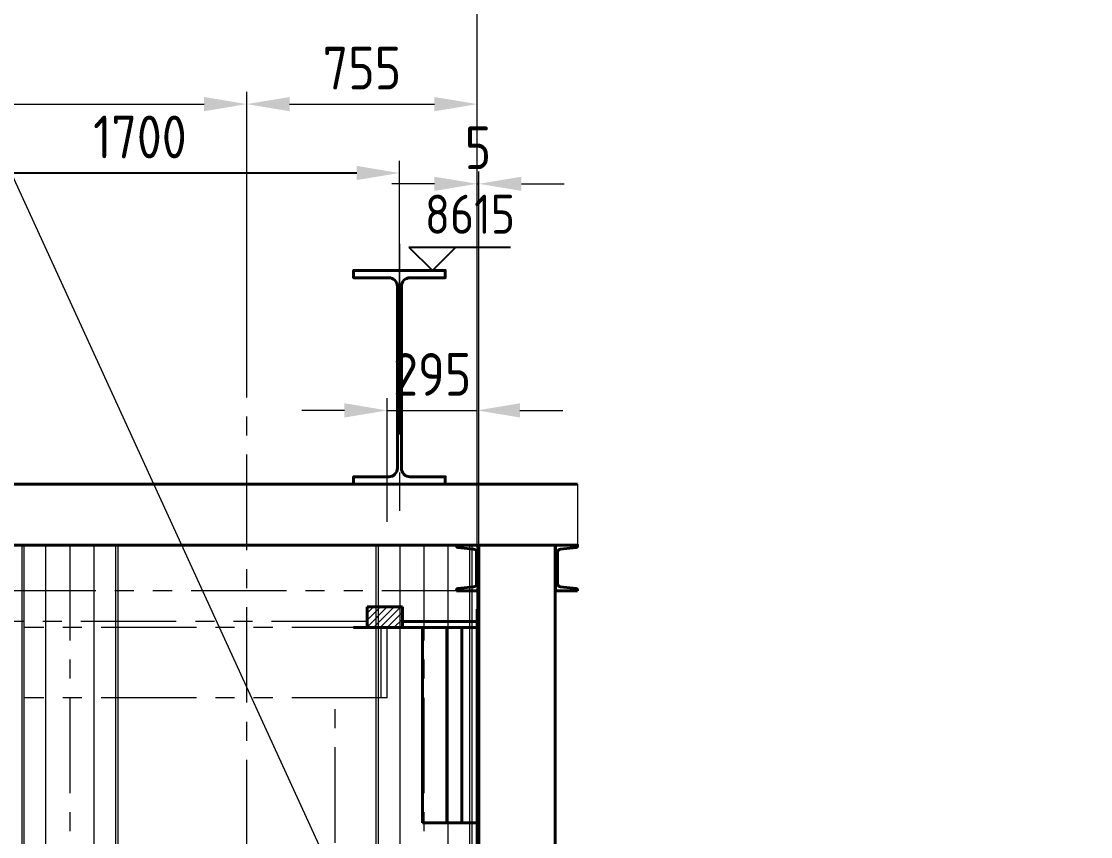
# Model space of a CAD drawing. Header units: millimetres. Extents: x 52110 to 400893, y -153728 to 31997.
# Drawn here: x 188386 to 191889, y -142136 to -139464 of the extents above; entities that cross this region are included whole.
import ezdxf

# ---------------------------------------------------------------- set-up
doc = ezdxf.new("R2010")
doc.units = ezdxf.units.MM
doc.header["$LTSCALE"] = 500
doc.linetypes.add('CENTER', pattern=[2, 1.25, -0.25, 0.25, -0.25])
doc.linetypes.add('PHANTOM2', pattern=[1.25, 0.625, -0.125, 0.125, -0.125, 0.125, -0.125])
for name, color, linetype, lineweight in [('2D', 4, 'PHANTOM2', 20), ('BIAOZHU', 3, 'Continuous', 25), ('POU', 4, 'Continuous', 20), ('SHI', 7, 'Continuous', 40), ('WEN', 3, 'Continuous', 20), ('ZHONG', 1, 'CENTER', 20)]:
    doc.layers.add(name, color=color, linetype=linetype, lineweight=lineweight)
doc.styles.add('GB', font='gbenor.shx', dxfattribs={"bigfont": 'gbcbig.shx'})
doc.dimstyles.new('ISO-25$0', dxfattribs={"dimscale": 40, "dimtxt": 3.5, "dimasz": 3.5, "dimexe": 1, "dimexo": 0.2, "dimgap": 1.2, "dimtad": 1, "dimtoh": 1, "dimdec": 1, "dimzin": 9, "dimdsep": 46, "dimtxsty": 'GB', "dimcen": 0, "dimclrd": 3, "dimclre": 3, "dimclrt": 256, "dimadec": 0, "dimazin": 2, "dimtfac": 1, "dimtdec": 1, "dimtix": 1, "dimtmove": 0, "dimatfit": 3, "dimldrblk": 'DOTSMALL', "dimfxl": 0, "dimlwd": -1, "dimlwe": 20, "dimarcsym": 0})

# ---------------------------------------------------------------- blocks, each defined once
blk = doc.blocks.new('dl')
at = {"layer": 'SHI'}
blk.add_lwpolyline([(168935.8, 74025.5), (169085.8, 74025.5), (169085.8, 74049.5), (168970.3, 74049.5, -0.414214), (168942.3, 74077.5), (168942.3, 74673.5, -0.414214), (168970.3, 74701.5), (169085.8, 74701.5), (169085.8, 74725.5), (168935.8, 74725.5), (168785.8, 74725.5), (168785.8, 74701.5), (168901.3, 74701.5, -0.414214), (168929.3, 74673.5), (168929.3, 74077.5, -0.414214), (168901.3, 74049.5), (168785.8, 74049.5), (168785.8, 74025.5)], format="xyb", close=True, dxfattribs=at)
at = {"layer": 'ZHONG'}
blk.add_line((168935.8, 74813), (168935.8, 73934.6), dxfattribs=at)
blk = doc.blocks.new('*D366')
at = {"layer": 'BIAOZHU', "color": 3, "linetype": 'ByBlock', "lineweight": 20}
for p, q in [((187924.5, -140385.3), (187924.5, -139921.3)), ((189624.5, -140535.3), (189624.5, -139921.3))]:
    blk.add_line(p, q, dxfattribs=at)
at = {"layer": 'BIAOZHU', "color": 3, "linetype": 'ByBlock'}
blk.add_line((188064.5, -139961.3), (189484.5, -139961.3), dxfattribs=at)
at = {"layer": 'BIAOZHU', "color": 3}
for points in [[(188064.5, -139938), (188064.5, -139984.6), (187924.5, -139961.3)], [(189484.5, -139938), (189484.5, -139984.6), (189624.5, -139961.3)]]:
    blk.add_solid(points, dxfattribs=at)
at = {"layer": 'Defpoints', "color": 0}
for p in [(189624.5, -139961.3), (187924.5, -140393.3), (189624.5, -140543.3)]:
    blk.add_point(p, dxfattribs=at)
at = {"layer": 'BIAOZHU', "insert": (188774.5, -139843.3), "char_height": 140, "attachment_point": 5, "style": 'GB'}
blk.add_mtext('1700', dxfattribs=at)
blk = doc.blocks.new('_DotSmall')
at = {"color": 0, "linetype": 'ByBlock', "const_width": 0.5}
blk.add_lwpolyline([(-0.0625, 0, 1), (0.0625, 0, 1)], format="xyb", close=True, dxfattribs=at)
blk = doc.blocks.new('*D367')
at = {"layer": 'Defpoints', "color": 0}
for p in [(189879.5, -139735.6), (189124.5, -140417.5), (189879.5, -140417.5)]:
    blk.add_point(p, dxfattribs=at)
at = {"layer": 'WEN', "color": 3, "linetype": 'ByBlock', "lineweight": 20}
for p, q in [((189124.5, -140409.5), (189124.5, -139695.6)), ((189879.5, -140409.5), (189879.5, -139695.6))]:
    blk.add_line(p, q, dxfattribs=at)
at = {"layer": 'WEN', "color": 3, "linetype": 'ByBlock'}
blk.add_line((189264.5, -139735.6), (189739.5, -139735.6), dxfattribs=at)
at = {"layer": 'WEN', "color": 3}
for points in [[(189264.5, -139712.3), (189264.5, -139759), (189124.5, -139735.6)], [(189739.5, -139712.3), (189739.5, -139759), (189879.5, -139735.6)]]:
    blk.add_solid(points, dxfattribs=at)
at = {"layer": 'WEN', "insert": (189502, -139617.6), "char_height": 140, "attachment_point": 5, "style": 'GB'}
blk.add_mtext('755', dxfattribs=at)
blk = doc.blocks.new('*D368')
at = {"layer": 'Defpoints', "color": 0}
for p in [(189884.5, -139996.7), (189879.5, -141430.8), (189884.5, -141430.8)]:
    blk.add_point(p, dxfattribs=at)
at = {"layer": 'WEN', "color": 3, "linetype": 'ByBlock', "lineweight": 20}
for p, q in [((189879.5, -141422.8), (189879.5, -139956.7)), ((189884.5, -141422.8), (189884.5, -139956.7))]:
    blk.add_line(p, q, dxfattribs=at)
at = {"layer": 'WEN', "color": 3, "linetype": 'ByBlock'}
for p, q in [((189739.5, -139996.7), (189599.5, -139996.7)), ((189879.5, -139996.7), (189884.5, -139996.7)), ((190024.5, -139996.7), (190164.5, -139996.7))]:
    blk.add_line(p, q, dxfattribs=at)
at = {"layer": 'WEN', "color": 3}
for points in [[(189739.5, -139973.4), (189739.5, -140020), (189879.5, -139996.7)], [(190024.5, -139973.4), (190024.5, -140020), (189884.5, -139996.7)]]:
    blk.add_solid(points, dxfattribs=at)
at = {"layer": 'WEN', "insert": (189882, -139878.7), "char_height": 140, "attachment_point": 5, "style": 'GB'}
blk.add_mtext('5', dxfattribs=at)
blk = doc.blocks.new('正标高')
at = {"layer": 'BIAOZHU'}
for p, q in [((-2.4, 2.4), (8, 2.4)), ((-2.4, 2.4), (0, 0)), ((2.4, 2.4), (0, 0))]:
    blk.add_line(p, q, dxfattribs=at)
at = {"layer": 'BIAOZHU', "style": 'GB'}
blk.add_attdef('1000', (-0.7624, 3.76), '', height=4, dxfattribs=at)
at = {"layer": 'BIAOZHU', "style": 'GB', "flags": 10}
blk.add_attdef('+', (-3.12, 3.76), '', height=4, dxfattribs=at)
blk = doc.blocks.new('*D369')
at = {"layer": 'Defpoints', "color": 0}
for p in [(189879.5, -140739.3), (189584.5, -141112.7), (189879.5, -141162.7)]:
    blk.add_point(p, dxfattribs=at)
at = {"layer": 'WEN', "color": 3, "linetype": 'ByBlock', "lineweight": 20}
for p, q in [((189584.5, -141104.7), (189584.5, -140699.3)), ((189879.5, -141154.7), (189879.5, -140699.3))]:
    blk.add_line(p, q, dxfattribs=at)
at = {"layer": 'WEN', "color": 3, "linetype": 'ByBlock'}
for p, q in [((189444.5, -140739.3), (189304.5, -140739.3)), ((189584.5, -140739.3), (189879.5, -140739.3)), ((190019.5, -140739.3), (190159.5, -140739.3))]:
    blk.add_line(p, q, dxfattribs=at)
at = {"layer": 'WEN', "color": 3}
for points in [[(189444.5, -140715.9), (189444.5, -140762.6), (189584.5, -140739.3)], [(190019.5, -140715.9), (190019.5, -140762.6), (189879.5, -140739.3)]]:
    blk.add_solid(points, dxfattribs=at)
at = {"layer": 'WEN', "insert": (189732, -140621.3), "char_height": 140, "attachment_point": 5, "style": 'GB'}
blk.add_mtext('295', dxfattribs=at)
blk = doc.blocks.new('*D381')
at = {"layer": 'Defpoints', "color": 0}
for p in [(189879.5, -139416.5), (189879.5, -139970), (168399.5, -141430.8)]:
    blk.add_point(p, dxfattribs=at)
at = {"layer": 'WEN', "color": 3, "linetype": 'ByBlock', "lineweight": 20}
for p, q in [((168399.5, -141422.8), (168399.5, -139376.5)), ((189879.5, -139962), (189879.5, -139376.5))]:
    blk.add_line(p, q, dxfattribs=at)
at = {"layer": 'WEN', "color": 3, "linetype": 'ByBlock'}
blk.add_line((168539.5, -139416.5), (189739.5, -139416.5), dxfattribs=at)
at = {"layer": 'WEN', "color": 3}
for points in [[(168539.5, -139393.2), (168539.5, -139439.9), (168399.5, -139416.5)], [(189739.5, -139393.2), (189739.5, -139439.9), (189879.5, -139416.5)]]:
    blk.add_solid(points, dxfattribs=at)
at = {"layer": 'WEN', "insert": (179139.5, -139293.9), "char_height": 140, "attachment_point": 5, "style": 'GB'}
blk.add_mtext('21480（砌体尺寸）', dxfattribs=at)
blk = doc.blocks.new('*D383')
at = {"layer": 'Defpoints', "color": 0}
for p in [(189124.5, -139735.6), (189124.5, -139735.6), (169044.5, -140045.6)]:
    blk.add_point(p, dxfattribs=at)
at = {"layer": 'WEN', "color": 3, "linetype": 'ByBlock', "lineweight": 20}
for p, q in [((169044.5, -140037.6), (169044.5, -139695.6)), ((189124.5, -139727.6), (189124.5, -139695.6))]:
    blk.add_line(p, q, dxfattribs=at)
at = {"layer": 'WEN', "color": 3, "linetype": 'ByBlock'}
blk.add_line((169184.5, -139735.6), (188984.5, -139735.6), dxfattribs=at)
at = {"layer": 'WEN', "color": 3}
for points in [[(169184.5, -139712.3), (169184.5, -139759), (169044.5, -139735.6)], [(188984.5, -139712.3), (188984.5, -139759), (189124.5, -139735.6)]]:
    blk.add_solid(points, dxfattribs=at)
at = {"layer": 'WEN', "insert": (179084.5, -139610.7), "char_height": 140, "attachment_point": 5, "style": 'GB'}
blk.add_mtext('20080(炉子有效长度）', dxfattribs=at)
blk = doc.blocks.new('A$C057B138B')
at = {"layer": 'WEN'}
for p, q in [((545.3, 841.2), (545.3, -3714.8)), ((552.3, 841.2), (552.3, -3714.8)), ((623.3, 841.2), (623.3, -3714.8)), ((781.3, 841.2), (781.3, -3714.8)), ((852.3, 841.2), (852.3, -3714.8)), ((859.3, 841.2), (859.3, -3714.8))]:
    blk.add_line(p, q, dxfattribs=at)
at = {"layer": 'ZHONG', "color": 1, "ltscale": 0.5}
blk.add_line((702.3, 841.2), (702.3, -3714.8), dxfattribs=at)
blk = doc.blocks.new('A$C74004488')
at = {"layer": 'WEN'}
for p, q in [((0, 4556), (314, 4556)), ((0, 0), (314, 0))]:
    blk.add_line(p, q, dxfattribs=at)
blk.add_blockref('A$C057B138B', (-545.3, 3714.8), dxfattribs=at)

msp = doc.modelspace()

# ---------------------------------------------------------------- hatches: boundary and pattern name
at = {"layer": 'POU'}
h = msp.add_hatch(dxfattribs=at)
h.set_pattern_fill('ANSI31', color=256, scale=5, style=0)
h.set_pattern_definition([(45, (-6e-11, -214695.768), (-11.2253202, 11.2253202), [])])
h.paths.add_polyline_path([(189518.50201, -141382.81033), (189518.50201, -141450.81033), (189634.50201, -141450.81033), (189634.50201, -141382.81033)])

# ---------------------------------------------------------------- linework, layer by layer
at = {"layer": '2D'}
for p, q in [((189879.50201, -141330.81033), (168689.50201, -141330.81033)), ((189518.50201, -141430.81033), (168393.50201, -141430.81033)), ((189584.50201, -141450.81033), (168689.50201, -141450.81033)), ((189584.50201, -141680.81033), (168689.50201, -141680.81033)), ((189414.50201, -145280.81033), (189414.50201, -141680.81033))]:
    msp.add_line(p, q, dxfattribs=at)
at = {"layer": 'SHI', "linetype": 'Continuous'}
for p, q in [((168143.50201, -140980.81033), (190208.50201, -140980.81033)), ((168143.50201, -141180.81033), (190208.50201, -141180.81033)), ((189634.50201, -141382.81033), (189518.50201, -141382.81033)), ((189518.50201, -141382.81033), (189518.50201, -141450.81033)), ((189885.50201, -141390.81033), (189879.50201, -141390.81033)), ((189474.50201, -141450.81033), (189879.50201, -141450.81033)), ((189879.50201, -141430.81033), (189634.50201, -141430.81033))]:
    msp.add_line(p, q, dxfattribs=at)
at = {"layer": 'SHI'}
for p, q in [((190135.50201, -141180.81033), (189734.50201, -141180.81033)), ((189884.50201, -141180.81033), (189884.50201, -145746.81731)), ((190134.50201, -141180.81033), (190134.50201, -145746.81731)), ((189634.50201, -141450.81033), (189634.50201, -141382.81033)), ((189879.50201, -145731.81731), (189879.50201, -141390.81033)), ((189700.50201, -142090.81033), (189700.50201, -141450.81033)), ((189779.50201, -142090.81033), (189779.50201, -141450.81033)), ((189829.50201, -142090.81033), (189829.50201, -141450.81033)), ((189879.50201, -142090.81033), (189700.50201, -142090.81033))]:
    msp.add_line(p, q, dxfattribs=at)
for points in [[(189811.50201, -141330.81033), (189811.50201, -141328.08776, -0.3853135861), (189816.45474, -141322.61506), (189867.59656, -141317.50088, 0.3853135861), (189877.50201, -141306.55547), (189877.50201, -141205.06519, 0.3853135861), (189867.59656, -141194.11978), (189816.45474, -141189.0056, -0.3853135861), (189811.50201, -141183.5329), (189811.50201, -141180.81033), (189884.50201, -141180.81033), (189884.50201, -141330.81033)], [(190208.50201, -141330.81033), (190208.50201, -141328.08776, 0.3853135861), (190203.54929, -141322.61506), (190152.40747, -141317.50088, -0.3853135861), (190142.50201, -141306.55547), (190142.50201, -141205.06519, -0.3853135861), (190152.40747, -141194.11978), (190203.54929, -141189.0056, 0.3853135861), (190208.50201, -141183.5329), (190208.50201, -141180.81033), (190135.50201, -141180.81033), (190135.50201, -141330.81033)]]:
    msp.add_lwpolyline(points, format="xyb", close=True, dxfattribs=at)
at = {"layer": 'WEN'}
for p, q in [((161021.21724, -80327.36544), (194661.21724, -153727.79607)), ((190208.50201, -140980.81033), (190208.50201, -141180.81033)), ((188387.50201, -141180.81033), (188387.50201, -145736.81033)), ((188394.50201, -141180.81033), (188394.50201, -145736.81033)), ((188465.50201, -141180.81033), (188465.50201, -145736.81033)), ((188623.50201, -141180.81033), (188623.50201, -145736.81033)), ((188694.50201, -141180.81033), (188694.50201, -145736.81033)), ((188701.50201, -141180.81033), (188701.50201, -145736.81033)), ((189564.50201, -141680.81033), (189564.50201, -141450.81033)), ((189584.50201, -141680.81033), (189584.50201, -141450.81033))]:
    msp.add_line(p, q, dxfattribs=at)
at = {"layer": 'ZHONG', "color": 1, "ltscale": 0.5}
for p, q in [((189124.50201, -146696.81731), (189124.50201, -140367.517)), ((188544.50201, -141180.81033), (188544.50201, -145736.81033))]:
    msp.add_line(p, q, dxfattribs=at)

# ---------------------------------------------------------------- block references
at = {"layer": 'SHI'}
msp.add_blockref('dl', (20688.73611, -215006.27679), dxfattribs=at)
at = {"layer": 'WEN'}
ref = msp.add_blockref('正标高', (189732.41196, -140280.81033), dxfattribs=dict(at, xscale=32, yscale=32, zscale=32))
ref.add_attrib('1000', '8615', (189708.01516, -140160.49033), dxfattribs={"layer": 'BIAOZHU', "height": 128, "style": 'GB'})
msp.add_blockref('A$C74004488', (189547.50177, -145736.81029), dxfattribs=at)

# ---------------------------------------------------------------- dimensions: what is measured, and where the dimension line sits
at = {"layer": 'BIAOZHU'}
dim = msp.add_linear_dim(base=(189624.50201, -139961.31624), p1=(187924.50201, -140393.31966), p2=(189624.50201, -140543.31966), dimstyle='ISO-25$0', override={"dimtmove": 1, "dimatfit": 0, "dimfxl": 1.25}, dxfattribs=at)
dim.commit()
dim.dimension.update_dxf_attribs({"geometry": '*D366', "text_midpoint": (188774.50201, -139843.31624)})
at = {"layer": 'WEN'}
for base, p1, p2, text, picture, middle in [((189879.50201, -139416.52192), (168399.50201, -141430.81033), (189879.50201, -139969.99959), '<>（砌体尺寸）', '*D381', (179139.50201, -139293.88957)), ((189124.50201, -139735.63211), (169044.50201, -140045.6324), (189124.50201, -139735.63211), '<>(炉子有效长度）', '*D383', (179084.50201, -139610.68358))]:
    dim = msp.add_linear_dim(base=base, p1=p1, p2=p2, text=text, dimstyle='ISO-25$0', override={"dimatfit": 0, "dimfxl": 1.8}, dxfattribs=at)
    dim.commit()
    dim.dimension.update_dxf_attribs({"geometry": picture, "text_midpoint": middle})
for base, p1, p2, picture, middle in [((189879.50201, -139735.63211), (189124.50201, -140417.517), (189879.50201, -140417.517), '*D367', (189502.00201, -139617.63211)), ((189884.50201, -139996.71348), (189879.50201, -141430.81033), (189884.50201, -141430.81033), '*D368', (189882.00201, -139878.71348)), ((189879.50201, -140739.2582), (189584.50201, -141112.7086), (189879.50201, -141162.7086), '*D369', (189732.00201, -140621.2582))]:
    dim = msp.add_linear_dim(base=base, p1=p1, p2=p2, dimstyle='ISO-25$0', override={"dimatfit": 0, "dimfxl": 1.8}, dxfattribs=at)
    dim.commit()
    dim.dimension.update_dxf_attribs({"geometry": picture, "text_midpoint": middle})

doc.saveas('drawing.dxf')
